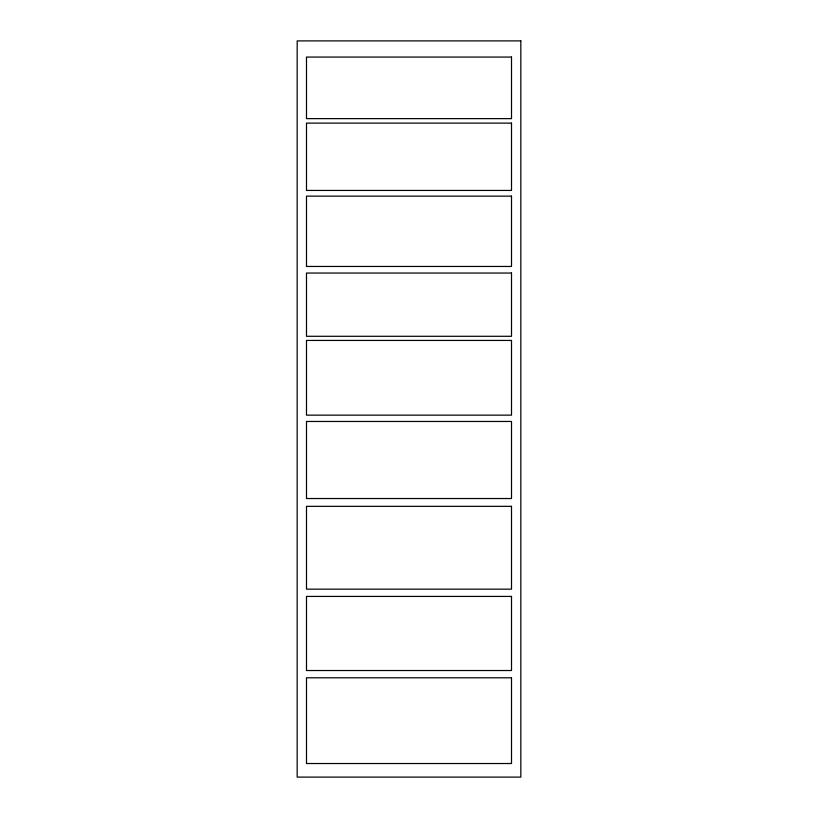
<?xml version="1.0" encoding="UTF-8"?>
<svg xmlns="http://www.w3.org/2000/svg" width="818" height="818" viewBox="0 0 818 818"><rect width="100%" height="100%" fill="white"/><g stroke="black" fill="none" stroke-linecap="round" stroke-linejoin="round"><path stroke-width="1.23" d="M520.831 40.9L297.169 40.9L297.169 777.1L520.831 777.1L520.831 40.9M511.506 57.066L306.494 57.066L306.494 118.63L511.506 118.63L511.506 57.066M511.506 123.119L306.494 123.119L306.494 190.43L511.506 190.43L511.506 123.119M511.506 196.136L306.494 196.136L306.494 266.453L511.506 266.453L511.506 196.136M511.506 273.038L306.494 273.038L306.494 336.29L511.506 336.29L511.506 273.038M511.506 340.441L306.494 340.441L306.494 415.145L511.506 415.145L511.506 340.441M511.506 421.464L306.494 421.464L306.494 498.53L511.506 498.53L511.506 421.464M511.506 506.342L306.494 506.342L306.494 589.164L511.506 589.164L511.506 506.342M511.506 596.424L306.494 596.424L306.494 670.525L511.506 670.525L511.506 596.424M511.506 677.795L306.494 677.795L306.494 763.521L511.506 763.521L511.506 677.795"/></g></svg>
